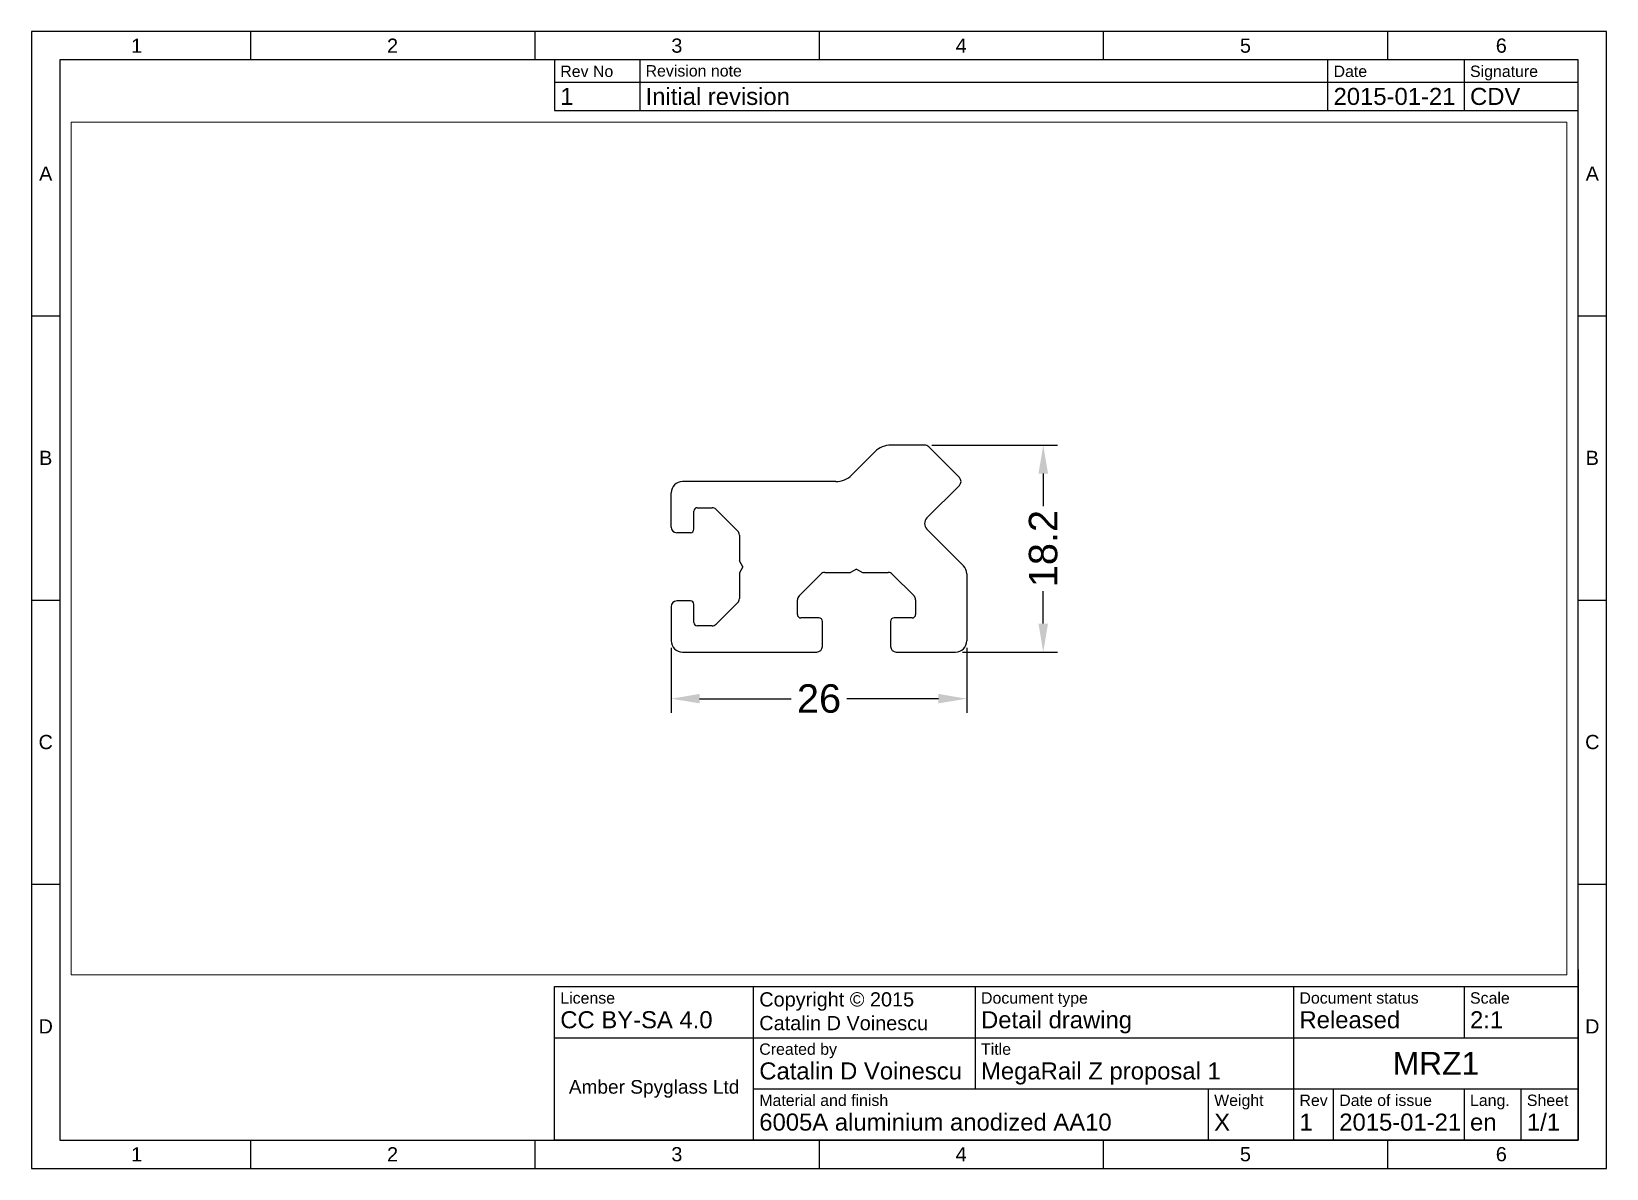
# Paper-space layout 'Sheet1' of a CAD drawing. Header units: millimetres. Extents: x 15 to 292, y 5 to 205.
# The model-space entities are those that its viewports show. They can reach past a viewport. Long polylines and large blocks are cut down to what shows.
import ezdxf

# ---------------------------------------------------------------- set-up
doc = ezdxf.new("R2010")
doc.units = ezdxf.units.MM
doc.layers.add('Dimensions', color=7, linetype='Continuous')
doc.styles.get("Standard").update_dxf_attribs({"font": 'arial.ttf'})
doc.dimstyles.new('ISO-25', dxfattribs={"dimtxt": 2.5, "dimasz": 2.5, "dimexe": 1.25, "dimexo": 0.625, "dimtad": 0, "dimtoh": 1, "dimdsep": 46, "dimtxsty": 'Standard', "dimcen": 2.5, "dimadec": 0, "dimazin": 0, "dimtfac": 1, "dimtmove": 0, "dimatfit": 3, "dimfxl": 1, "dimarcsym": 0})

# ---------------------------------------------------------------- blocks, each defined once
blk = doc.blocks.new('*D0')
at = {"layer": 'Defpoints', "color": 0}
for p in [(0, 1), (26, 1), (26, -4.1)]:
    blk.add_point(p, dxfattribs=at)
at = {"layer": 'Dimensions', "color": 0, "lineweight": -2}
for p, q in [((0, 0.38), (0, -5.35)), ((26, 0.38), (26, -5.35)), ((2.5, -4.1), (10.56, -4.1)), ((23.5, -4.1), (15.44, -4.1))]:
    blk.add_line(p, q, dxfattribs=at)
at = {"layer": 'Dimensions', "color": 0}
for points in [[(2.5, -3.68), (2.5, -4.51), (0, -4.1)], [(23.5, -4.51), (23.5, -3.68), (26, -4.1)]]:
    blk.add_solid(points, dxfattribs=at)
at = {"layer": 'Dimensions', "color": 0, "insert": (13, -4.1), "char_height": 2.5, "attachment_point": 5}
blk.add_mtext('26', dxfattribs=at)
blk = doc.blocks.new('*D1')
at = {"layer": 'Defpoints', "color": 0}
for p in [(22.29, 18.2), (32.72, 18.2), (25, 0)]:
    blk.add_point(p, dxfattribs=at)
at = {"layer": 'Dimensions', "color": 0, "lineweight": -2}
for p, q in [((22.92, 18.2), (33.97, 18.2)), ((32.72, 15.7), (32.72, 12.84)), ((32.72, 2.5), (32.72, 5.36)), ((25.62, 0), (33.97, 0))]:
    blk.add_line(p, q, dxfattribs=at)
at = {"layer": 'Dimensions', "color": 0}
for points in [[(33.14, 15.7), (32.3, 15.7), (32.72, 18.2)], [(32.3, 2.5), (33.14, 2.5), (32.72, 0)]]:
    blk.add_solid(points, dxfattribs=at)
at = {"layer": 'Dimensions', "color": 0, "insert": (32.72, 9.1), "char_height": 2.5, "attachment_point": 5, "rotation": 90}
blk.add_mtext('18.2', dxfattribs=at)

msp = doc.modelspace()

# ---------------------------------------------------------------- linework, layer by layer
for p, q in [((22.293, 18.2), (19.328, 18.2)), ((22.646, 18.054), (25.346, 15.354)), ((17.914, 17.614), (15.886, 15.586)), ((0, 11), (0, 14)), ((14.472, 15), (1, 15)), ((25.346, 14.646), (22.495, 11.795)), ((2.3, 12.7), (3.593, 12.7)), ((3.946, 12.554), (5.854, 10.646)), ((2, 10.8), (2, 12.4)), ((1.7, 10.5), (0.5, 10.5)), ((6, 10.293), (6, 8.02)), ((22.495, 10.805), (25.707, 7.593)), ((6.3, 7.5), (5.997, 8.024)), ((6.3, 7.5), (6, 6.98)), ((6, 6.98), (6, 4.707)), ((13.507, 7), (15.78, 7)), ((16.3, 7.3), (15.78, 7)), ((16.3, 7.3), (16.82, 7)), ((16.82, 7), (19.093, 7)), ((11.246, 4.946), (13.154, 6.854)), ((19.446, 6.854), (21.354, 4.946)), ((26, 6.886), (26, 1)), ((1.7, 4.5), (0.5, 4.5)), ((2, 2.6), (2, 4.2)), ((5.854, 4.354), (3.946, 2.446)), ((11.1, 3.3), (11.1, 4.593)), ((21.5, 4.593), (21.5, 3.3)), ((0, 4), (0, 1)), ((13, 3), (11.4, 3)), ((21.2, 3), (19.6, 3)), ((3.593, 2.3), (2.3, 2.3)), ((13.3, 0.5), (13.3, 2.7)), ((19.3, 2.7), (19.3, 0.5)), ((1, 0), (12.8, 0)), ((19.8, 0), (25, 0))]:
    msp.add_line(p, q)
for centre, radius, start, end in [((19.328, 16.2), 2, 90, 135), ((22.293, 17.7), 0.5, 45, 90), ((14.472, 17), 2, 270, 315), ((24.993, 15), 0.5, 315, 45), ((1, 14), 1, 90, 180), ((2.3, 12.4), 0.3, 90, 180), ((3.593, 12.2), 0.5, 45, 90), ((22.99, 11.3), 0.7, 135, 225), ((0.5, 11), 0.5, 180, 270), ((1.7, 10.8), 0.3, 270, 0), ((5.5, 10.293), 0.5, 0, 45), ((13.507, 6.5), 0.5, 90, 135), ((19.093, 6.5), 0.5, 45, 90), ((25, 6.886), 1, 0, 45), ((0.5, 4), 0.5, 90, 180), ((1.7, 4.2), 0.3, 0, 90), ((5.5, 4.707), 0.5, 315, 0), ((11.6, 4.593), 0.5, 135, 180), ((21, 4.593), 0.5, 0, 45), ((11.4, 3.3), 0.3, 180, 270), ((13, 2.7), 0.3, 0, 90), ((19.6, 2.7), 0.3, 90, 180), ((21.2, 3.3), 0.3, 270, 0), ((2.3, 2.6), 0.3, 180, 270), ((3.593, 2.8), 0.5, 270, 315), ((1, 1), 1, 180, 270), ((12.8, 0.5), 0.5, 270, 0), ((19.8, 0.5), 0.5, 180, 270), ((25, 1), 1, 270, 0)]:
    msp.add_arc(centre, radius, start, end)

# ---------------------------------------------------------------- dimensions: what is measured, and where the dimension line sits
at = {"layer": 'Dimensions'}
dim = msp.add_linear_dim(base=(32.721, 18.2), p1=(25, 0), p2=(22.293, 18.2), angle=90, dimstyle='ISO-25', dxfattribs=at)
dim.commit()
dim.dimension.update_dxf_attribs({"geometry": '*D1', "text_midpoint": (32.721, 9.1)})
dim = msp.add_linear_dim(base=(26, -4.098), p1=(0, 1), p2=(26, 1), dimstyle='ISO-25', dxfattribs=at)
dim.commit()
dim.dimension.update_dxf_attribs({"geometry": '*D0', "text_midpoint": (13, -4.098)})

psp = doc.layouts.new('Sheet1')

# ---------------------------------------------------------------- linework, layer by layer
for p, q in [((292, 205), (15, 205)), ((15, 205), (15, 5)), ((53.5, 205), (53.5, 200)), ((103.5, 205), (103.5, 200)), ((153.5, 205), (153.5, 200)), ((203.5, 205), (203.5, 200)), ((253.5, 205), (253.5, 200)), ((292, 5), (292, 205)), ((287, 200), (20, 200)), ((20, 200), (20, 10)), ((107, 200.08), (107, 196.08)), ((287, 200), (107, 200)), ((122, 200.08), (122, 196.08)), ((243, 196.08), (243, 200)), ((267, 196.08), (267, 200)), ((287, 10), (287, 200)), ((287, 196.08), (287, 200)), ((107, 196.08), (287, 196.08)), ((107, 196.08), (107, 191.08)), ((122, 196.08), (122, 191.08)), ((243, 191.08), (243, 196.08)), ((267, 191.08), (267, 196.08)), ((287, 191.08), (287, 196.08)), ((107, 191.08), (287, 191.08)), ((15, 155), (20, 155)), ((287, 155), (292, 155)), ((15, 105), (20, 105)), ((287, 105), (292, 105)), ((15, 55), (20, 55)), ((287, 55), (292, 55)), ((287, 40), (287, 10)), ((107, 10), (107, 37)), ((107, 37), (287, 37)), ((142, 10), (142, 37)), ((181, 19), (181, 37)), ((237, 10), (237, 37)), ((267, 28), (267, 37)), ((107, 28), (287, 28)), ((142, 19), (287, 19)), ((222, 10), (222, 19)), ((244, 10), (244, 19)), ((267, 10), (267, 19)), ((277, 10), (277, 19)), ((20, 10), (287, 10)), ((53.5, 10), (53.5, 5)), ((103.5, 10), (103.5, 5)), ((287, 10), (107, 10)), ((107, 10), (287, 10)), ((153.5, 10), (153.5, 5)), ((203.5, 10), (203.5, 5)), ((253.5, 10), (253.5, 5)), ((15, 5), (292, 5))]:
    psp.add_line(p, q)

# ---------------------------------------------------------------- texts
for s, insert, char_height, width, attachment_point in [('{1}', (33.5, 202.5), 2.5, 40, 5), ('{2}', (78.5, 202.5), 2.5, 50, 5), ('{3}', (128.5, 202.5), 2.5, 50, 5), ('{4}', (178.5, 202.5), 2.5, 50, 5), ('{5}', (228.5, 202.5), 2.5, 50, 5), ('{6}', (273.5, 202.5), 2.5, 40, 5), ('{Rev No}', (108, 199), 2, 13, 1), ('{Revision note}', (123, 199.08), 2, 99, 1), ('{Date}', (244, 199), 2, 22, 1), ('{Signature}', (268, 199), 2, 18, 1), ('{1}', (108, 195.08), 3, 13, 1), ('{Initial revision}', (123, 195.08), 3, 99, 1), ('{2015-01-21}', (244, 195.08), 3, 22, 1), ('{CDV}', (268, 195.08), 3, 18, 1), ('{A}', (17.5, 180), 2.5, 5, 5), ('{A}', (289.5, 180), 2.5, 5, 5), ('{B}', (17.5, 130), 2.5, 5, 5), ('{B}', (289.5, 130), 2.5, 5, 5), ('{C}', (17.5, 80), 2.5, 5, 5), ('{C}', (289.5, 80), 2.5, 5, 5), ('{License\\P\\H1.5x;CC BY-SA 4.0}', (108, 36), 2, 33, 1), ('{Copyright © 2015\\PCatalin D Voinescu}', (143, 36), 2.5, 37, 1), ('{Scale\\P\\H1.5x;2:1}', (268, 36), 2, 18, 1), ('{Document type\\P\\H1.5x;Detail drawing}', (182, 36), 2, 54, 1), ('{Document status\\P\\H1.5x;Released}', (238, 36), 2, 28, 1), ('{D}', (17.5, 30), 2.5, 5, 5), ('{D}', (289.5, 30), 2.5, 5, 5), ('{Created by\\P\\H1.5x;Catalin D Voinescu}', (143, 27), 2, 37, 1), ('{Title\\P\\H1.5x;MegaRail Z proposal 1}', (182, 27), 2, 54, 1), ('{MRZ1}', (262, 23.5), 4, 48, 5), ('{\\H0.8x;Amber Spyglass Ltd}', (124.5, 19), 3, 33, 5), ('{Material and finish\\P\\H1.5x;6005A aluminium anodized AA10}', (143, 18), 2, 78, 1), ('{Weight\\P\\H1.5x;X}', (223, 18), 2, 13, 1), ('{Rev\\P\\H1.5x;1}', (238, 18), 2, 6, 1), ('{Date of issue\\P\\H1.5x;2015-01-21}', (245, 18), 2, 21.3076, 1), ('{Lang.\\P\\H1.5x;en}', (268, 18), 2, 8, 1), ('{Sheet\\P\\H1.5x;1/1}', (278, 18), 2, 8, 1), ('{1}', (33.5, 7.5), 2.5, 40, 5), ('{2}', (78.5, 7.5), 2.5, 50, 5), ('{3}', (128.5, 7.5), 2.5, 50, 5), ('{4}', (178.5, 7.5), 2.5, 50, 5), ('{5}', (228.5, 7.5), 2.5, 50, 5), ('{6}', (273.5, 7.5), 2.5, 40, 5)]:
    psp.add_mtext(s, dxfattribs=dict(insert=insert, char_height=char_height, width=width, attachment_point=attachment_point))

# ---------------------------------------------------------------- viewports
at = {"layer": '0', "color": 7}
psp.add_viewport(center=(153.5, 114.04), size=(263, 150), view_center_point=(13, 9.1), view_height=75, dxfattribs=at)

doc.saveas('drawing.dxf')
